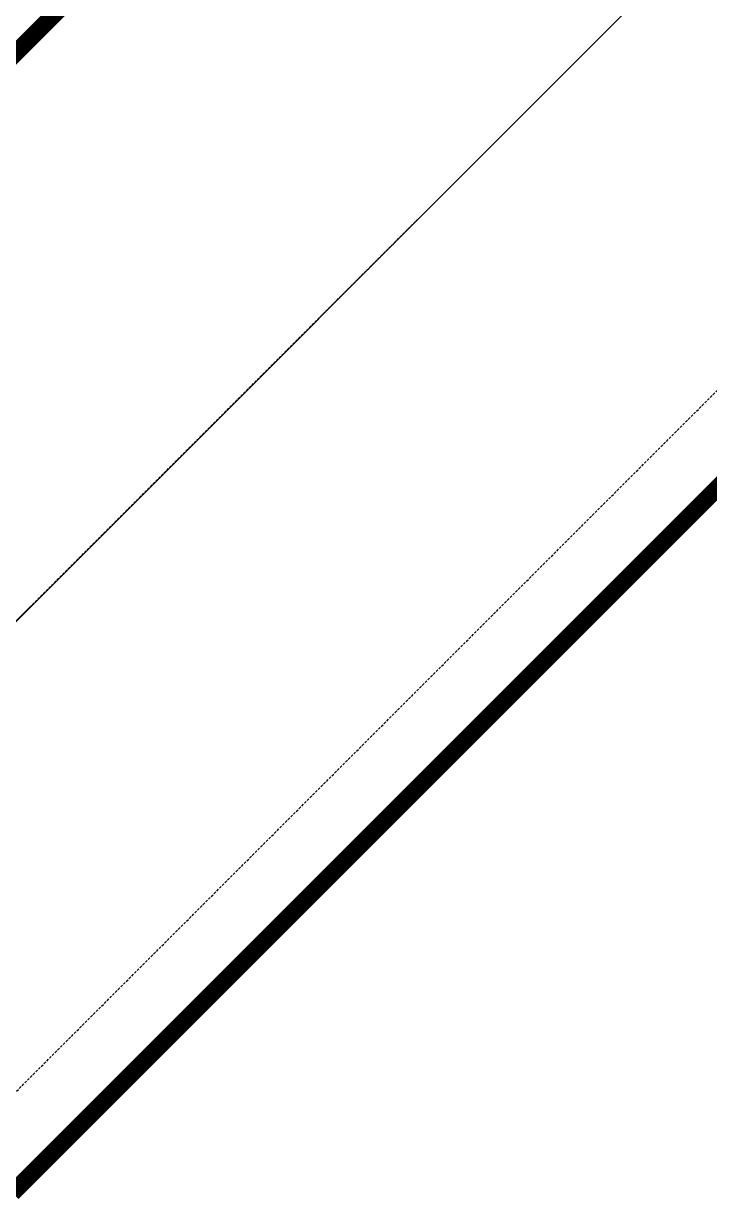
# Model space of a CAD drawing. Header units: millimetres. Extents: x -2888 to 18917, y -816 to 5133.
# Drawn here: x 17680.7 to 17747, y 2931.9 to 3045.8 of the extents above; entities that cross this region are included whole.
import ezdxf

# ---------------------------------------------------------------- set-up
doc = ezdxf.new("R2010")
doc.units = ezdxf.units.MM
doc.linetypes.add('NASCOSTA', pattern=[0.375, 0.25, -0.125])
doc.layers.add('SCRITTE', color=1, linetype='Continuous')

msp = doc.modelspace()

# ---------------------------------------------------------------- linework, layer by layer
for p, q in [((17650.292, 3013.2954, -4082152320.988), (18023.472, 3386.4755, -4082152320.988)), ((17664.9578, 2973.0012, -4082152320.988), (18034.535, 3342.5784, -4082152320.988)), ((17664.9578, 2973.0012, -4082152320.988), (18034.535, 3342.5784, -4082152320.988))]:
    msp.add_line(p, q)
at = {"linetype": 'NASCOSTA'}
msp.add_line((17677.1041, 2939.6296, -4082152320.988), (18046.6813, 3309.2068, -4082152320.988), dxfattribs=at)
at = {"color": 2}
msp.add_line((17679.6237, 2932.707, -4082152320.988), (18052.8038, 3305.8871, -4082152320.988), dxfattribs=at)
at = {"color": 2, "const_width": 1.6492, "elevation": -4082152320.988, "flags": 128}
for points in [[(17650.292, 3013.2954), (18023.472, 3386.4755)], [(17679.6237, 2932.707), (18052.8038, 3305.8871)]]:
    msp.add_lwpolyline(points, dxfattribs=at)
at = {"layer": 'SCRITTE', "color": 3, "linetype": 'NASCOSTA'}
msp.add_line((17681.2845, 2989.3279, -4082152320.988), (17718.7871, 3026.8305, -4082152320.988), dxfattribs=at)
at = {"layer": 'SCRITTE', "color": 3}
msp.add_line((17664.9578, 2973.0012, -4082152320.988), (17681.2845, 2989.3279, -4082152320.988), dxfattribs=at)

doc.saveas('drawing.dxf')
